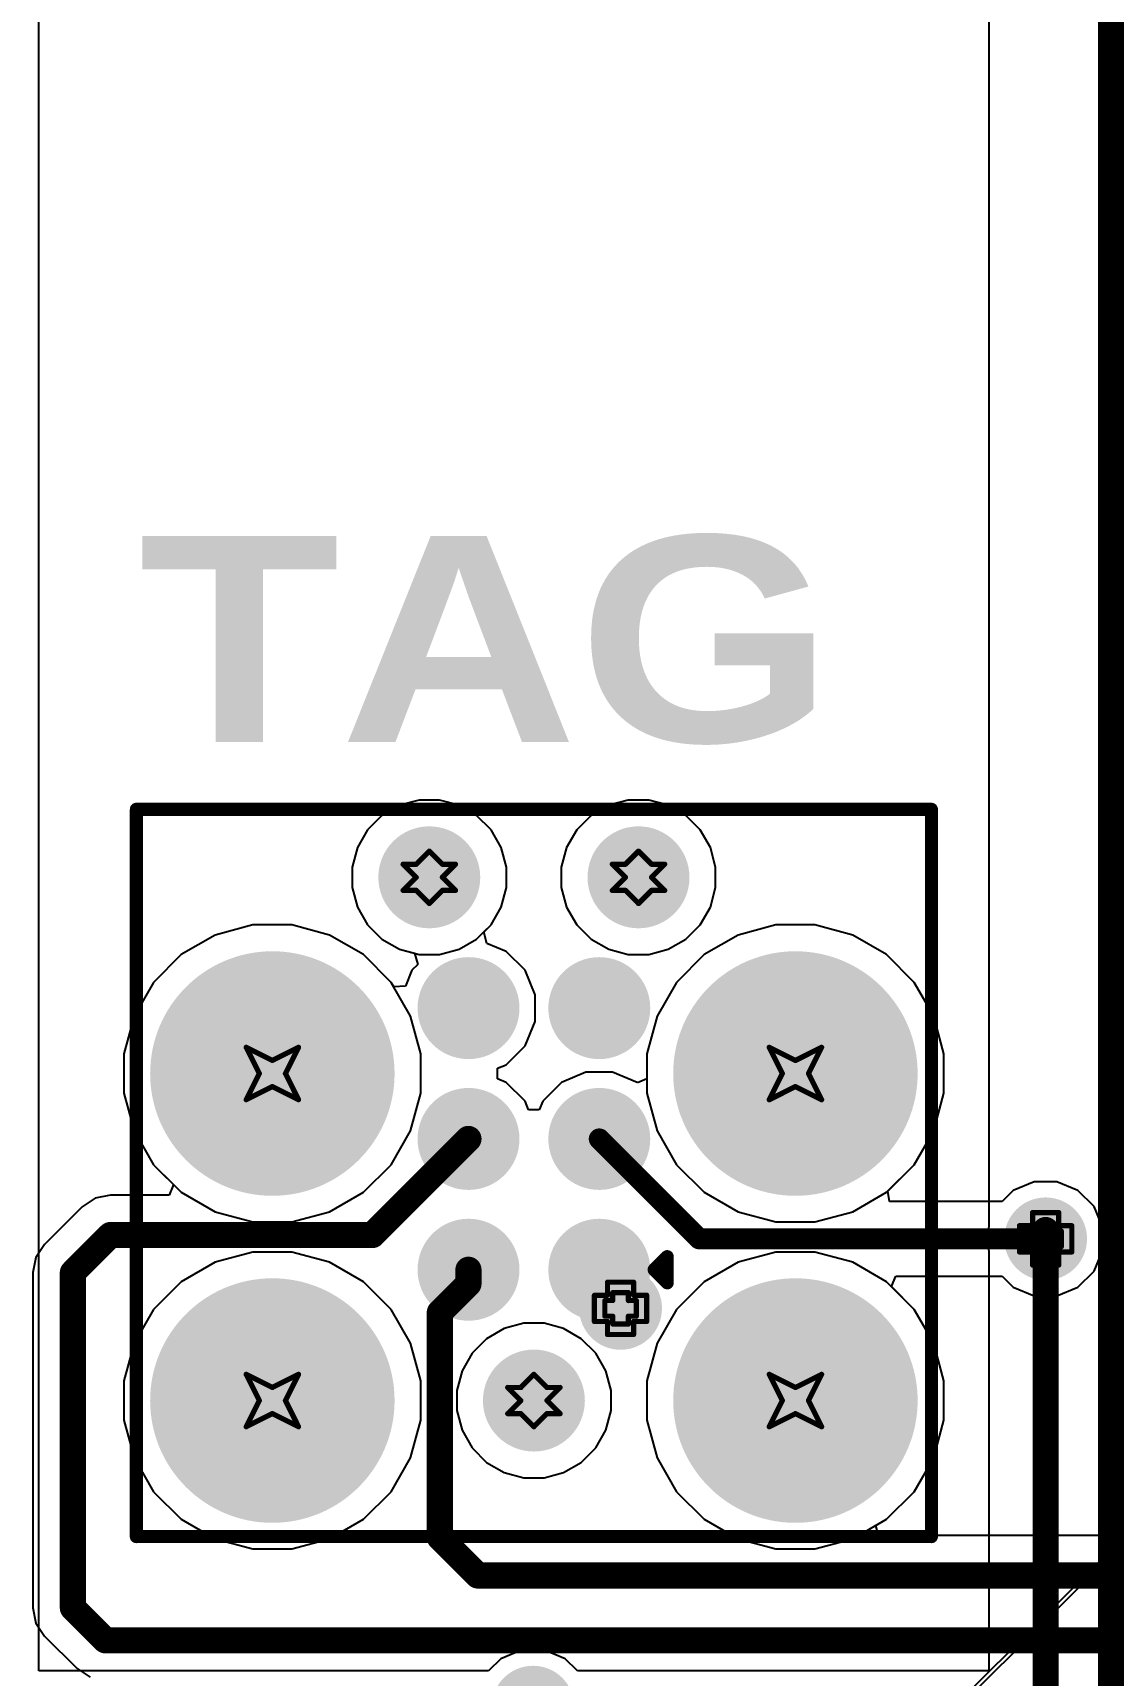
# Model space of a CAD drawing. Header units: inches. Extents: x -5 to 5258, y -4 to 5281.
# Drawn here: x 4.51 to 15.01, y 53.34 to 69.28 of the extents above; entities that cross this region are included whole.
import ezdxf

# ---------------------------------------------------------------- set-up
doc = ezdxf.new("R2010")
doc.units = ezdxf.units.IN
for name, color, linetype in [('Bottom Layer', 5, 'Continuous'), ('Bottom Solder', 6, 'Continuous'), ('Drill Drawing', 1, 'Continuous'), ('Pad Holes', 156, 'Continuous'), ('Top Layer', 1, 'Continuous'), ('Top Overlay', 2, 'Continuous'), ('Top Paste', 8, 'Continuous'), ('Top Solder', 216, 'Continuous'), ('Via Holes', 16, 'Continuous')]:
    doc.layers.add(name, color=color, linetype=linetype)
doc.styles.add('Arial Black_Bold', font='', dxfattribs={"height": 0.2})
doc.styles.get('Arial Black_Bold').set_extended_font_data('Arial Black', bold=True)

# ---------------------------------------------------------------- blocks, each defined once
blk = doc.blocks.new('28_UFQFPN__4_4__9')
at = {"layer": 'Top Solder'}
for p in [(-1.739, 1.711), (-1.289, 2.211)]:
    blk.add_line(p, (5248.373, 5235.421), dxfattribs=at)
blk = doc.blocks.new('TC2030_IDC__111')
at = {"layer": 'Bottom Solder'}
h = blk.add_hatch(color=6, dxfattribs=at)
edge = h.paths.add_edge_path()
edge.add_arc((-2.54, 2.54), 0.102, 0, 360)
h = blk.add_hatch(color=6, dxfattribs=at)
edge = h.paths.add_edge_path()
edge.add_arc((0.635, 2.54), 0.102, 0, 360)
h = blk.add_hatch(color=6, dxfattribs=at)
edge = h.paths.add_edge_path()
edge.add_arc((2.54, 1.016), 0.102, 0, 360)
h = blk.add_hatch(color=6, dxfattribs=at)
edge = h.paths.add_edge_path()
edge.add_arc((-2.54, 0), 0.102, 0, 360)
h = blk.add_hatch(color=6, dxfattribs=at)
edge = h.paths.add_edge_path()
edge.add_arc((2.54, -1.016), 0.102, 0, 360)
h = blk.add_hatch(color=6, dxfattribs=at)
edge = h.paths.add_edge_path()
edge.add_arc((-2.54, -2.54), 0.102, 0, 360)
h = blk.add_hatch(color=6, dxfattribs=at)
edge = h.paths.add_edge_path()
edge.add_arc((0.635, -2.54), 0.102, 0, 360)
at = {"layer": 'Pad Holes'}
h = blk.add_hatch(color=7, dxfattribs=at)
edge = h.paths.add_edge_path()
edge.add_arc((-2.54, 2.54), 1.187, 0, 360)
h = blk.add_hatch(color=7, dxfattribs=at)
edge = h.paths.add_edge_path()
edge.add_arc((0.635, 2.54), 1.187, 0, 360)
h = blk.add_hatch(color=7, dxfattribs=at)
edge = h.paths.add_edge_path()
edge.add_arc((2.54, 1.016), 0.495, 0, 360)
h = blk.add_hatch(color=7, dxfattribs=at)
edge = h.paths.add_edge_path()
edge.add_arc((-2.54, 0), 0.495, 0, 360)
h = blk.add_hatch(color=7, dxfattribs=at)
edge = h.paths.add_edge_path()
edge.add_arc((2.54, -1.016), 0.495, 0, 360)
h = blk.add_hatch(color=7, dxfattribs=at)
edge = h.paths.add_edge_path()
edge.add_arc((-2.54, -2.54), 1.187, 0, 360)
h = blk.add_hatch(color=7, dxfattribs=at)
edge = h.paths.add_edge_path()
edge.add_arc((0.635, -2.54), 1.187, 0, 360)
at = {"layer": 'Top Layer'}
h = blk.add_hatch(color=1, dxfattribs=at)
edge = h.paths.add_edge_path()
edge.add_arc((-1.27, 0.635), 0.393, 0, 360)
h = blk.add_hatch(color=1, dxfattribs=at)
edge = h.paths.add_edge_path()
edge.add_arc((0, 0.635), 0.393, 0, 360)
h = blk.add_hatch(color=1, dxfattribs=at)
edge = h.paths.add_edge_path()
edge.add_arc((1.27, 0.635), 0.393, 0, 360)
h = blk.add_hatch(color=1, dxfattribs=at)
edge = h.paths.add_edge_path()
edge.add_arc((-1.27, -0.635), 0.393, 0, 360)
h = blk.add_hatch(color=1, dxfattribs=at)
edge = h.paths.add_edge_path()
edge.add_arc((-1.27, -0.635), 0.393, 0, 360)
h = blk.add_hatch(color=1, dxfattribs=at)
edge = h.paths.add_edge_path()
edge.add_arc((0, -0.635), 0.393, 0, 360)
h = blk.add_hatch(color=1, dxfattribs=at)
edge = h.paths.add_edge_path()
edge.add_arc((1.27, -0.635), 0.393, 0, 360)
at = {"layer": 'Top Paste'}
h = blk.add_hatch(color=8, dxfattribs=at)
edge = h.paths.add_edge_path()
edge.add_arc((-1.27, 0.635), 0.393, 0, 360)
h = blk.add_hatch(color=8, dxfattribs=at)
edge = h.paths.add_edge_path()
edge.add_arc((0, 0.635), 0.393, 0, 360)
h = blk.add_hatch(color=8, dxfattribs=at)
edge = h.paths.add_edge_path()
edge.add_arc((1.27, 0.635), 0.393, 0, 360)
h = blk.add_hatch(color=8, dxfattribs=at)
edge = h.paths.add_edge_path()
edge.add_arc((-1.27, -0.635), 0.393, 0, 360)
h = blk.add_hatch(color=8, dxfattribs=at)
edge = h.paths.add_edge_path()
edge.add_arc((-1.27, -0.635), 0.393, 0, 360)
h = blk.add_hatch(color=8, dxfattribs=at)
edge = h.paths.add_edge_path()
edge.add_arc((0, -0.635), 0.393, 0, 360)
h = blk.add_hatch(color=8, dxfattribs=at)
edge = h.paths.add_edge_path()
edge.add_arc((1.27, -0.635), 0.393, 0, 360)
at = {"layer": 'Top Solder'}
h = blk.add_hatch(color=216, dxfattribs=at)
edge = h.paths.add_edge_path()
edge.add_arc((-2.54, 2.54), 0.102, 0, 360)
h = blk.add_hatch(color=216, dxfattribs=at)
edge = h.paths.add_edge_path()
edge.add_arc((0.635, 2.54), 0.102, 0, 360)
h = blk.add_hatch(color=216, dxfattribs=at)
edge = h.paths.add_edge_path()
edge.add_arc((-1.27, 0.635), 0.495, 0, 360)
h = blk.add_hatch(color=216, dxfattribs=at)
edge = h.paths.add_edge_path()
edge.add_arc((0, 0.635), 0.495, 0, 360)
h = blk.add_hatch(color=216, dxfattribs=at)
edge = h.paths.add_edge_path()
edge.add_arc((1.27, 0.635), 0.495, 0, 360)
h = blk.add_hatch(color=216, dxfattribs=at)
edge = h.paths.add_edge_path()
edge.add_arc((2.54, 1.016), 0.102, 0, 360)
h = blk.add_hatch(color=216, dxfattribs=at)
edge = h.paths.add_edge_path()
edge.add_arc((-2.54, 0), 0.102, 0, 360)
h = blk.add_hatch(color=216, dxfattribs=at)
edge = h.paths.add_edge_path()
edge.add_arc((-1.27, -0.635), 0.495, 0, 360)
h = blk.add_hatch(color=216, dxfattribs=at)
edge = h.paths.add_edge_path()
edge.add_arc((-1.27, -0.635), 0.495, 0, 360)
h = blk.add_hatch(color=216, dxfattribs=at)
edge = h.paths.add_edge_path()
edge.add_arc((0, -0.635), 0.495, 0, 360)
h = blk.add_hatch(color=216, dxfattribs=at)
edge = h.paths.add_edge_path()
edge.add_arc((1.27, -0.635), 0.495, 0, 360)
h = blk.add_hatch(color=216, dxfattribs=at)
edge = h.paths.add_edge_path()
edge.add_arc((2.54, -1.016), 0.102, 0, 360)
h = blk.add_hatch(color=216, dxfattribs=at)
edge = h.paths.add_edge_path()
edge.add_arc((-2.54, -2.54), 0.102, 0, 360)
h = blk.add_hatch(color=216, dxfattribs=at)
edge = h.paths.add_edge_path()
edge.add_arc((0.635, -2.54), 0.102, 0, 360)
at = {"layer": 'Top Overlay', "const_width": 0.127}
for points in [[(-3.861, 3.861), (-3.861, -3.861)], [(-3.861, 3.861), (3.2, 3.861)], [(3.2, 3.861), (3.2, -3.861)], [(-1.27, -1.168), (-1.397, -1.295)], [(-1.27, -1.168), (-1.143, -1.295)], [(-1.397, -1.295), (-1.143, -1.295)], [(-3.861, -3.861), (3.2, -3.861)]]:
    blk.add_lwpolyline(points, dxfattribs=at)
at = {"layer": 'Top Overlay', "const_width": 0.0635}
for points in [[(-3.893, 3.861, 1), (-3.829, 3.861, 1)], [(-3.893, 3.861, 1), (-3.829, 3.861, 1)], [(3.169, 3.861, 1), (3.232, 3.861, 1)], [(3.169, 3.861, 1), (3.232, 3.861, 1)], [(-1.302, -1.168, 1), (-1.238, -1.168, 1)], [(-1.302, -1.168, 1), (-1.238, -1.168, 1)], [(-1.429, -1.295, 1), (-1.365, -1.295, 1)], [(-1.429, -1.295, 1), (-1.365, -1.295, 1)], [(-1.175, -1.295, 1), (-1.111, -1.295, 1)], [(-1.175, -1.295, 1), (-1.111, -1.295, 1)], [(-3.893, -3.861, 1), (-3.829, -3.861, 1)], [(-3.893, -3.861, 1), (-3.829, -3.861, 1)], [(3.169, -3.861, 1), (3.232, -3.861, 1)], [(3.169, -3.861, 1), (3.232, -3.861, 1)]]:
    blk.add_lwpolyline(points, format="xyb", close=True, dxfattribs=at)

msp = doc.modelspace()

# ---------------------------------------------------------------- hatches: boundary and pattern name
at = {"layer": 'Bottom Layer'}
h = msp.add_hatch(color=5, dxfattribs=at)
edge = h.paths.add_edge_path()
edge.add_arc((14.351, 57.573), 0.3, 0, 360)
h = msp.add_hatch(color=5, dxfattribs=at)
edge = h.paths.add_edge_path()
edge.add_arc((10.223, 56.898), 0.3, 0, 360)
at = {"layer": 'Bottom Solder'}
h = msp.add_hatch(color=6, dxfattribs=at)
edge = h.paths.add_edge_path()
edge.add_arc((14.351, 57.573), 0.402, 0, 360)
h = msp.add_hatch(color=6, dxfattribs=at)
edge = h.paths.add_edge_path()
edge.add_arc((10.223, 56.898), 0.402, 0, 360)
h = msp.add_hatch(color=6, dxfattribs=at)
edge = h.paths.add_edge_path()
edge.add_arc((9.373, 53.026), 0.402, 0, 360)
at = {"layer": 'Top Layer'}
h = msp.add_hatch(color=1, dxfattribs=at)
edge = h.paths.add_edge_path()
edge.add_arc((14.351, 57.573), 0.3, 0, 360)
h = msp.add_hatch(color=1, dxfattribs=at)
edge = h.paths.add_edge_path()
edge.add_arc((10.223, 56.898), 0.3, 0, 360)
at = {"layer": 'Top Solder'}
h = msp.add_hatch(color=216, dxfattribs=at)
edge = h.paths.add_edge_path()
edge.add_arc((14.351, 57.573), 0.402, 0, 360)
h = msp.add_hatch(color=216, dxfattribs=at)
edge = h.paths.add_edge_path()
edge.add_arc((10.223, 56.898), 0.402, 0, 360)
h = msp.add_hatch(color=216, dxfattribs=at)
edge = h.paths.add_edge_path()
edge.add_arc((9.373, 53.026), 0.402, 0, 360)
at = {"layer": 'Via Holes'}
h = msp.add_hatch(color=7, dxfattribs=at)
edge = h.paths.add_edge_path()
edge.add_arc((14.351, 57.573), 0.15, 0, 360)
h = msp.add_hatch(color=7, dxfattribs=at)
edge = h.paths.add_edge_path()
edge.add_arc((10.223, 56.898), 0.15, 0, 360)

# ---------------------------------------------------------------- linework, layer by layer
at = {"layer": 'Bottom Layer'}
for p, q in [((4.572, 53.378), (4.572, 75.876)), ((13.798, 71.335), (13.798, 57.685)), ((8.076, 61.782), (7.905, 61.683)), ((8.266, 61.833), (8.076, 61.782)), ((8.464, 61.833), (8.266, 61.833)), ((8.654, 61.782), (8.464, 61.833)), ((8.825, 61.683), (8.654, 61.782)), ((10.108, 61.782), (9.937, 61.683)), ((10.298, 61.833), (10.108, 61.782)), ((10.496, 61.833), (10.298, 61.833)), ((10.686, 61.782), (10.496, 61.833)), ((10.857, 61.683), (10.686, 61.782)), ((7.905, 61.683), (7.765, 61.543)), ((8.965, 61.543), (8.825, 61.683)), ((9.937, 61.683), (9.797, 61.543)), ((10.997, 61.543), (10.857, 61.683)), ((7.765, 61.543), (7.667, 61.372)), ((9.063, 61.372), (8.965, 61.543)), ((9.797, 61.543), (9.699, 61.372)), ((11.095, 61.372), (10.997, 61.543)), ((7.667, 61.372), (7.615, 61.182)), ((9.114, 61.182), (9.063, 61.372)), ((9.699, 61.372), (9.647, 61.182)), ((11.146, 61.182), (11.095, 61.372)), ((7.615, 61.182), (7.615, 60.985)), ((9.114, 60.985), (9.114, 61.182)), ((9.647, 61.182), (9.647, 60.985)), ((11.146, 60.985), (11.146, 61.182)), ((7.615, 60.985), (7.667, 60.794)), ((9.063, 60.794), (9.114, 60.985)), ((9.647, 60.985), (9.699, 60.794)), ((11.095, 60.794), (11.146, 60.985)), ((7.667, 60.794), (7.765, 60.623)), ((8.965, 60.623), (9.063, 60.794)), ((9.699, 60.794), (9.797, 60.623)), ((10.997, 60.623), (11.095, 60.794)), ((6.651, 60.62), (6.285, 60.521)), ((7.031, 60.62), (6.651, 60.62)), ((7.397, 60.521), (7.031, 60.62)), ((7.765, 60.623), (7.905, 60.483)), ((8.825, 60.483), (8.965, 60.623)), ((9.797, 60.623), (9.937, 60.483)), ((10.857, 60.483), (10.997, 60.623)), ((11.731, 60.62), (11.365, 60.521)), ((12.111, 60.62), (11.731, 60.62)), ((12.477, 60.521), (12.111, 60.62)), ((6.285, 60.521), (5.956, 60.332)), ((7.726, 60.332), (7.397, 60.521)), ((7.905, 60.483), (8.076, 60.385)), ((8.654, 60.385), (8.825, 60.483)), ((9.937, 60.483), (10.108, 60.385)), ((10.686, 60.385), (10.857, 60.483)), ((11.365, 60.521), (11.036, 60.332)), ((12.806, 60.332), (12.477, 60.521)), ((5.956, 60.332), (5.687, 60.063)), ((7.994, 60.063), (7.726, 60.332)), ((8.076, 60.385), (8.266, 60.334)), ((8.266, 60.334), (8.464, 60.334)), ((8.464, 60.334), (8.654, 60.385)), ((10.108, 60.385), (10.298, 60.334)), ((10.298, 60.334), (10.496, 60.334)), ((10.496, 60.334), (10.686, 60.385)), ((11.036, 60.332), (10.767, 60.063)), ((13.074, 60.063), (12.806, 60.332)), ((5.687, 60.063), (5.498, 59.735)), ((8.184, 59.735), (7.994, 60.063)), ((10.767, 60.063), (10.578, 59.735)), ((13.264, 59.735), (13.074, 60.063)), ((5.498, 59.735), (5.399, 59.368)), ((8.282, 59.368), (8.184, 59.735)), ((10.578, 59.735), (10.479, 59.368)), ((13.362, 59.368), (13.264, 59.735)), ((5.399, 59.368), (5.399, 58.988)), ((8.282, 58.988), (8.282, 59.368)), ((10.479, 59.368), (10.479, 58.988)), ((13.362, 58.988), (13.362, 59.368)), ((5.399, 58.988), (5.498, 58.622)), ((8.184, 58.622), (8.282, 58.988)), ((10.479, 58.988), (10.578, 58.622)), ((13.264, 58.622), (13.362, 58.988)), ((5.498, 58.622), (5.687, 58.293)), ((7.994, 58.293), (8.184, 58.622)), ((10.578, 58.622), (10.767, 58.293)), ((13.074, 58.293), (13.264, 58.622)), ((5.687, 58.293), (5.956, 58.025)), ((7.726, 58.025), (7.994, 58.293)), ((10.767, 58.293), (11.036, 58.025)), ((12.806, 58.025), (13.074, 58.293)), ((5.956, 58.025), (6.285, 57.835)), ((7.397, 57.835), (7.726, 58.025)), ((11.036, 58.025), (11.365, 57.835)), ((12.477, 57.835), (12.806, 58.025)), ((6.285, 57.835), (6.651, 57.737)), ((6.651, 57.737), (7.031, 57.737)), ((7.031, 57.737), (7.397, 57.835)), ((11.365, 57.835), (11.731, 57.737)), ((11.731, 57.737), (12.111, 57.737)), ((12.111, 57.737), (12.477, 57.835)), ((13.798, 57.685), (13.797, 57.683)), ((13.797, 57.683), (13.797, 57.463)), ((6.651, 57.445), (6.285, 57.346)), ((7.031, 57.445), (6.651, 57.445)), ((7.397, 57.346), (7.031, 57.445)), ((11.731, 57.445), (11.365, 57.346)), ((12.111, 57.445), (11.731, 57.445)), ((12.477, 57.346), (12.111, 57.445)), ((13.797, 57.463), (13.798, 57.461)), ((13.798, 57.461), (13.798, 53.378)), ((6.285, 57.346), (5.956, 57.157)), ((7.726, 57.157), (7.397, 57.346)), ((11.365, 57.346), (11.036, 57.157)), ((12.806, 57.157), (12.477, 57.346)), ((5.956, 57.157), (5.687, 56.888)), ((7.994, 56.888), (7.726, 57.157)), ((11.036, 57.157), (10.767, 56.888)), ((13.074, 56.888), (12.806, 57.157)), ((5.687, 56.888), (5.498, 56.56)), ((8.184, 56.56), (7.994, 56.888)), ((10.767, 56.888), (10.578, 56.56)), ((13.264, 56.56), (13.074, 56.888)), ((9.092, 56.702), (8.921, 56.603)), ((9.282, 56.753), (9.092, 56.702)), ((9.48, 56.753), (9.282, 56.753)), ((9.67, 56.702), (9.48, 56.753)), ((9.841, 56.603), (9.67, 56.702)), ((5.498, 56.56), (5.399, 56.193)), ((8.282, 56.193), (8.184, 56.56)), ((8.781, 56.463), (8.683, 56.292)), ((8.921, 56.603), (8.781, 56.463)), ((9.981, 56.463), (9.841, 56.603)), ((10.079, 56.292), (9.981, 56.463)), ((10.578, 56.56), (10.479, 56.193)), ((13.362, 56.193), (13.264, 56.56)), ((8.683, 56.292), (8.631, 56.102)), ((10.13, 56.102), (10.079, 56.292)), ((5.399, 56.193), (5.399, 55.813)), ((8.282, 55.813), (8.282, 56.193)), ((10.479, 56.193), (10.479, 55.813)), ((13.362, 55.813), (13.362, 56.193)), ((8.631, 56.102), (8.631, 55.905)), ((10.13, 55.905), (10.13, 56.102)), ((5.399, 55.813), (5.498, 55.447)), ((8.184, 55.447), (8.282, 55.813)), ((8.631, 55.905), (8.683, 55.714)), ((10.079, 55.714), (10.13, 55.905)), ((10.479, 55.813), (10.578, 55.447)), ((13.264, 55.447), (13.362, 55.813)), ((8.683, 55.714), (8.781, 55.543)), ((9.981, 55.543), (10.079, 55.714)), ((8.781, 55.543), (8.921, 55.403)), ((9.841, 55.403), (9.981, 55.543)), ((5.498, 55.447), (5.687, 55.118)), ((7.994, 55.118), (8.184, 55.447)), ((8.921, 55.403), (9.092, 55.305)), ((9.67, 55.305), (9.841, 55.403)), ((10.578, 55.447), (10.767, 55.118)), ((13.074, 55.118), (13.264, 55.447)), ((9.092, 55.305), (9.282, 55.254)), ((9.282, 55.254), (9.48, 55.254)), ((9.48, 55.254), (9.67, 55.305)), ((5.687, 55.118), (5.956, 54.85)), ((7.726, 54.85), (7.994, 55.118)), ((10.767, 55.118), (11.036, 54.85)), ((12.806, 54.85), (13.074, 55.118)), ((5.956, 54.85), (6.285, 54.66)), ((7.397, 54.66), (7.726, 54.85)), ((11.036, 54.85), (11.365, 54.66)), ((12.477, 54.66), (12.806, 54.85)), ((6.285, 54.66), (6.651, 54.562)), ((6.651, 54.562), (7.031, 54.562)), ((7.031, 54.562), (7.397, 54.66)), ((11.365, 54.66), (11.731, 54.562)), ((11.731, 54.562), (12.111, 54.562)), ((12.111, 54.562), (12.477, 54.66)), ((9.262, 53.58), (9.059, 53.495)), ((9.483, 53.58), (9.262, 53.58)), ((9.686, 53.495), (9.483, 53.58)), ((9.059, 53.495), (8.941, 53.378)), ((9.804, 53.378), (9.686, 53.495)), ((8.941, 53.378), (4.572, 53.378)), ((13.798, 53.378), (9.804, 53.378))]:
    msp.add_line(p, q, dxfattribs=at)
at = {"layer": 'Bottom Layer', "const_width": 0.254}
for points in [[(14.986, 52.12), (14.986, 69.822)], [(14.351, 57.573), (14.351, 57.658)], [(14.351, 52.651), (14.351, 57.573)]]:
    msp.add_lwpolyline(points, dxfattribs=at)
at = {"layer": 'Bottom Layer', "const_width": 0.127}
for points in [[(14.287, 57.658, 1), (14.415, 57.658, 1)], [(14.287, 57.573, 1), (14.415, 57.573, 1)], [(14.287, 57.573, 1), (14.415, 57.573, 1)]]:
    msp.add_lwpolyline(points, format="xyb", close=True, dxfattribs=at)
at = {"layer": 'Drill Drawing', "const_width": 0.0508}
for points in [[(8.111, 61.21), (8.238, 61.083)], [(8.111, 61.21), (8.238, 61.21)], [(8.238, 61.21), (8.365, 61.337)], [(8.365, 61.337), (8.492, 61.21)], [(8.492, 61.21), (8.619, 61.21)], [(8.492, 61.083), (8.619, 61.21)], [(10.143, 61.21), (10.27, 61.083)], [(10.143, 61.21), (10.27, 61.21)], [(10.27, 61.21), (10.397, 61.337)], [(10.397, 61.337), (10.524, 61.21)], [(10.524, 61.21), (10.651, 61.21)], [(10.524, 61.083), (10.651, 61.21)], [(8.111, 60.956), (8.238, 61.083)], [(8.492, 61.083), (8.619, 60.956)], [(10.143, 60.956), (10.27, 61.083)], [(10.524, 61.083), (10.651, 60.956)], [(8.111, 60.956), (8.238, 60.956)], [(8.238, 60.956), (8.365, 60.829)], [(8.365, 60.829), (8.492, 60.956)], [(8.492, 60.956), (8.619, 60.956)], [(10.143, 60.956), (10.27, 60.956)], [(10.27, 60.956), (10.397, 60.829)], [(10.397, 60.829), (10.524, 60.956)], [(10.524, 60.956), (10.651, 60.956)], [(6.587, 59.432), (6.841, 59.305)], [(6.587, 59.432), (6.714, 59.178)], [(6.841, 59.305), (7.095, 59.432)], [(6.968, 59.178), (7.095, 59.432)], [(11.667, 59.432), (11.921, 59.305)], [(11.667, 59.432), (11.794, 59.178)], [(11.921, 59.305), (12.175, 59.432)], [(12.048, 59.178), (12.175, 59.432)], [(6.587, 58.924), (6.714, 59.178)], [(6.968, 59.178), (7.095, 58.924)], [(11.667, 58.924), (11.794, 59.178)], [(12.048, 59.178), (12.175, 58.924)], [(6.587, 58.924), (6.841, 59.051)], [(6.841, 59.051), (7.095, 58.924)], [(11.667, 58.924), (11.921, 59.051)], [(11.921, 59.051), (12.175, 58.924)], [(14.097, 57.446), (14.097, 57.7)], [(14.097, 57.7), (14.224, 57.7)], [(14.224, 57.7), (14.224, 57.827)], [(14.224, 57.827), (14.478, 57.827)], [(14.275, 57.649), (14.275, 57.725)], [(14.275, 57.725), (14.427, 57.725)], [(14.427, 57.649), (14.427, 57.725)], [(14.478, 57.7), (14.478, 57.827)], [(14.478, 57.7), (14.605, 57.7)], [(14.605, 57.446), (14.605, 57.7)], [(14.199, 57.497), (14.199, 57.649)], [(14.199, 57.649), (14.275, 57.649)], [(14.427, 57.649), (14.503, 57.649)], [(14.503, 57.497), (14.503, 57.649)], [(14.097, 57.446), (14.224, 57.446)], [(14.199, 57.497), (14.275, 57.497)], [(14.224, 57.319), (14.224, 57.446)], [(14.275, 57.421), (14.275, 57.497)], [(14.275, 57.421), (14.427, 57.421)], [(14.427, 57.497), (14.503, 57.497)], [(14.427, 57.421), (14.427, 57.497)], [(14.478, 57.446), (14.605, 57.446)], [(14.478, 57.319), (14.478, 57.446)], [(14.224, 57.319), (14.478, 57.319)], [(10.096, 57.025), (10.096, 57.152)], [(10.096, 57.152), (10.35, 57.152)], [(10.35, 57.025), (10.35, 57.152)], [(9.969, 56.771), (9.969, 57.025)], [(9.969, 57.025), (10.096, 57.025)], [(10.07, 56.822), (10.07, 56.974)], [(10.07, 56.974), (10.146, 56.974)], [(10.146, 56.974), (10.146, 57.051)], [(10.146, 57.051), (10.299, 57.051)], [(10.299, 56.974), (10.299, 57.051)], [(10.299, 56.974), (10.375, 56.974)], [(10.35, 57.025), (10.477, 57.025)], [(10.375, 56.822), (10.375, 56.974)], [(10.477, 56.771), (10.477, 57.025)], [(9.969, 56.771), (10.096, 56.771)], [(10.07, 56.822), (10.146, 56.822)], [(10.096, 56.644), (10.096, 56.771)], [(10.146, 56.746), (10.146, 56.822)], [(10.146, 56.746), (10.299, 56.746)], [(10.299, 56.822), (10.375, 56.822)], [(10.299, 56.746), (10.299, 56.822)], [(10.35, 56.771), (10.477, 56.771)], [(10.35, 56.644), (10.35, 56.771)], [(10.096, 56.644), (10.35, 56.644)], [(6.587, 56.257), (6.841, 56.13)], [(6.587, 56.257), (6.714, 56.003)], [(6.841, 56.13), (7.095, 56.257)], [(6.968, 56.003), (7.095, 56.257)], [(9.127, 56.13), (9.254, 56.003)], [(9.127, 56.13), (9.254, 56.13)], [(9.254, 56.13), (9.381, 56.257)], [(9.381, 56.257), (9.508, 56.13)], [(9.508, 56.13), (9.635, 56.13)], [(9.508, 56.003), (9.635, 56.13)], [(11.667, 56.257), (11.921, 56.13)], [(11.667, 56.257), (11.794, 56.003)], [(11.921, 56.13), (12.175, 56.257)], [(12.048, 56.003), (12.175, 56.257)], [(6.587, 55.749), (6.714, 56.003)], [(6.968, 56.003), (7.095, 55.749)], [(9.127, 55.876), (9.254, 56.003)], [(9.508, 56.003), (9.635, 55.876)], [(11.667, 55.749), (11.794, 56.003)], [(12.048, 56.003), (12.175, 55.749)], [(6.587, 55.749), (6.841, 55.876)], [(6.841, 55.876), (7.095, 55.749)], [(9.127, 55.876), (9.254, 55.876)], [(9.254, 55.876), (9.381, 55.749)], [(9.381, 55.749), (9.508, 55.876)], [(9.508, 55.876), (9.635, 55.876)], [(11.667, 55.749), (11.921, 55.876)], [(11.921, 55.876), (12.175, 55.749)]]:
    msp.add_lwpolyline(points, dxfattribs=at)
at = {"layer": 'Drill Drawing', "const_width": 0.0254}
for points in [[(8.098, 61.21, 1), (8.124, 61.21, 1)], [(8.098, 61.21, 1), (8.124, 61.21, 1)], [(8.225, 61.21, 1), (8.251, 61.21, 1)], [(8.225, 61.21, 1), (8.251, 61.21, 1)], [(8.352, 61.337, 1), (8.378, 61.337, 1)], [(8.352, 61.337, 1), (8.378, 61.337, 1)], [(8.479, 61.21, 1), (8.505, 61.21, 1)], [(8.479, 61.21, 1), (8.505, 61.21, 1)], [(8.606, 61.21, 1), (8.632, 61.21, 1)], [(8.606, 61.21, 1), (8.632, 61.21, 1)], [(10.13, 61.21, 1), (10.156, 61.21, 1)], [(10.13, 61.21, 1), (10.156, 61.21, 1)], [(10.257, 61.21, 1), (10.283, 61.21, 1)], [(10.257, 61.21, 1), (10.283, 61.21, 1)], [(10.384, 61.337, 1), (10.41, 61.337, 1)], [(10.384, 61.337, 1), (10.41, 61.337, 1)], [(10.511, 61.21, 1), (10.537, 61.21, 1)], [(10.511, 61.21, 1), (10.537, 61.21, 1)], [(10.638, 61.21, 1), (10.664, 61.21, 1)], [(10.638, 61.21, 1), (10.664, 61.21, 1)], [(8.225, 61.083, 1), (8.251, 61.083, 1)], [(8.225, 61.083, 1), (8.251, 61.083, 1)], [(8.479, 61.083, 1), (8.505, 61.083, 1)], [(8.479, 61.083, 1), (8.505, 61.083, 1)], [(10.257, 61.083, 1), (10.283, 61.083, 1)], [(10.257, 61.083, 1), (10.283, 61.083, 1)], [(10.511, 61.083, 1), (10.537, 61.083, 1)], [(10.511, 61.083, 1), (10.537, 61.083, 1)], [(8.098, 60.956, 1), (8.124, 60.956, 1)], [(8.098, 60.956, 1), (8.124, 60.956, 1)], [(8.225, 60.956, 1), (8.251, 60.956, 1)], [(8.225, 60.956, 1), (8.251, 60.956, 1)], [(8.479, 60.956, 1), (8.505, 60.956, 1)], [(8.479, 60.956, 1), (8.505, 60.956, 1)], [(8.606, 60.956, 1), (8.632, 60.956, 1)], [(8.606, 60.956, 1), (8.632, 60.956, 1)], [(10.13, 60.956, 1), (10.156, 60.956, 1)], [(10.13, 60.956, 1), (10.156, 60.956, 1)], [(10.257, 60.956, 1), (10.283, 60.956, 1)], [(10.257, 60.956, 1), (10.283, 60.956, 1)], [(10.511, 60.956, 1), (10.537, 60.956, 1)], [(10.511, 60.956, 1), (10.537, 60.956, 1)], [(10.638, 60.956, 1), (10.664, 60.956, 1)], [(10.638, 60.956, 1), (10.664, 60.956, 1)], [(8.352, 60.829, 1), (8.378, 60.829, 1)], [(8.352, 60.829, 1), (8.378, 60.829, 1)], [(10.384, 60.829, 1), (10.41, 60.829, 1)], [(10.384, 60.829, 1), (10.41, 60.829, 1)], [(6.574, 59.432, 1), (6.6, 59.432, 1)], [(6.574, 59.432, 1), (6.6, 59.432, 1)], [(6.828, 59.305, 1), (6.854, 59.305, 1)], [(6.828, 59.305, 1), (6.854, 59.305, 1)], [(7.082, 59.432, 1), (7.108, 59.432, 1)], [(7.082, 59.432, 1), (7.108, 59.432, 1)], [(11.654, 59.432, 1), (11.68, 59.432, 1)], [(11.654, 59.432, 1), (11.68, 59.432, 1)], [(11.908, 59.305, 1), (11.934, 59.305, 1)], [(11.908, 59.305, 1), (11.934, 59.305, 1)], [(12.162, 59.432, 1), (12.188, 59.432, 1)], [(12.162, 59.432, 1), (12.188, 59.432, 1)], [(6.701, 59.178, 1), (6.727, 59.178, 1)], [(6.701, 59.178, 1), (6.727, 59.178, 1)], [(6.955, 59.178, 1), (6.981, 59.178, 1)], [(6.955, 59.178, 1), (6.981, 59.178, 1)], [(11.781, 59.178, 1), (11.807, 59.178, 1)], [(11.781, 59.178, 1), (11.807, 59.178, 1)], [(12.035, 59.178, 1), (12.061, 59.178, 1)], [(12.035, 59.178, 1), (12.061, 59.178, 1)], [(6.828, 59.051, 1), (6.854, 59.051, 1)], [(6.828, 59.051, 1), (6.854, 59.051, 1)], [(11.908, 59.051, 1), (11.934, 59.051, 1)], [(11.908, 59.051, 1), (11.934, 59.051, 1)], [(6.574, 58.924, 1), (6.6, 58.924, 1)], [(6.574, 58.924, 1), (6.6, 58.924, 1)], [(7.082, 58.924, 1), (7.108, 58.924, 1)], [(7.082, 58.924, 1), (7.108, 58.924, 1)], [(11.654, 58.924, 1), (11.68, 58.924, 1)], [(11.654, 58.924, 1), (11.68, 58.924, 1)], [(12.162, 58.924, 1), (12.188, 58.924, 1)], [(12.162, 58.924, 1), (12.188, 58.924, 1)], [(14.084, 57.7, 1), (14.11, 57.7, 1)], [(14.084, 57.7, 1), (14.11, 57.7, 1)], [(14.211, 57.827, 1), (14.237, 57.827, 1)], [(14.211, 57.827, 1), (14.237, 57.827, 1)], [(14.211, 57.7, 1), (14.237, 57.7, 1)], [(14.211, 57.7, 1), (14.237, 57.7, 1)], [(14.262, 57.725, 1), (14.287, 57.725, 1)], [(14.262, 57.725, 1), (14.287, 57.725, 1)], [(14.415, 57.725, 1), (14.44, 57.725, 1)], [(14.415, 57.725, 1), (14.44, 57.725, 1)], [(14.465, 57.827, 1), (14.491, 57.827, 1)], [(14.465, 57.827, 1), (14.491, 57.827, 1)], [(14.465, 57.7, 1), (14.491, 57.7, 1)], [(14.465, 57.7, 1), (14.491, 57.7, 1)], [(14.592, 57.7, 1), (14.618, 57.7, 1)], [(14.592, 57.7, 1), (14.618, 57.7, 1)], [(14.186, 57.649, 1), (14.211, 57.649, 1)], [(14.186, 57.649, 1), (14.211, 57.649, 1)], [(14.262, 57.649, 1), (14.287, 57.649, 1)], [(14.262, 57.649, 1), (14.287, 57.649, 1)], [(14.415, 57.649, 1), (14.44, 57.649, 1)], [(14.415, 57.649, 1), (14.44, 57.649, 1)], [(14.491, 57.649, 1), (14.516, 57.649, 1)], [(14.491, 57.649, 1), (14.516, 57.649, 1)], [(14.084, 57.446, 1), (14.11, 57.446, 1)], [(14.084, 57.446, 1), (14.11, 57.446, 1)], [(14.186, 57.497, 1), (14.211, 57.497, 1)], [(14.186, 57.497, 1), (14.211, 57.497, 1)], [(14.211, 57.446, 1), (14.237, 57.446, 1)], [(14.211, 57.446, 1), (14.237, 57.446, 1)], [(14.262, 57.497, 1), (14.287, 57.497, 1)], [(14.262, 57.497, 1), (14.287, 57.497, 1)], [(14.262, 57.421, 1), (14.287, 57.421, 1)], [(14.262, 57.421, 1), (14.287, 57.421, 1)], [(14.415, 57.497, 1), (14.44, 57.497, 1)], [(14.415, 57.497, 1), (14.44, 57.497, 1)], [(14.415, 57.421, 1), (14.44, 57.421, 1)], [(14.415, 57.421, 1), (14.44, 57.421, 1)], [(14.465, 57.446, 1), (14.491, 57.446, 1)], [(14.465, 57.446, 1), (14.491, 57.446, 1)], [(14.491, 57.497, 1), (14.516, 57.497, 1)], [(14.491, 57.497, 1), (14.516, 57.497, 1)], [(14.592, 57.446, 1), (14.618, 57.446, 1)], [(14.592, 57.446, 1), (14.618, 57.446, 1)], [(14.211, 57.319, 1), (14.237, 57.319, 1)], [(14.211, 57.319, 1), (14.237, 57.319, 1)], [(14.465, 57.319, 1), (14.491, 57.319, 1)], [(14.465, 57.319, 1), (14.491, 57.319, 1)], [(10.083, 57.152, 1), (10.108, 57.152, 1)], [(10.083, 57.152, 1), (10.108, 57.152, 1)], [(10.337, 57.152, 1), (10.362, 57.152, 1)], [(10.337, 57.152, 1), (10.362, 57.152, 1)], [(9.956, 57.025, 1), (9.981, 57.025, 1)], [(9.956, 57.025, 1), (9.981, 57.025, 1)], [(10.058, 56.974, 1), (10.083, 56.974, 1)], [(10.058, 56.974, 1), (10.083, 56.974, 1)], [(10.083, 57.025, 1), (10.108, 57.025, 1)], [(10.083, 57.025, 1), (10.108, 57.025, 1)], [(10.134, 57.051, 1), (10.159, 57.051, 1)], [(10.134, 57.051, 1), (10.159, 57.051, 1)], [(10.134, 56.974, 1), (10.159, 56.974, 1)], [(10.134, 56.974, 1), (10.159, 56.974, 1)], [(10.286, 57.051, 1), (10.312, 57.051, 1)], [(10.286, 57.051, 1), (10.312, 57.051, 1)], [(10.286, 56.974, 1), (10.312, 56.974, 1)], [(10.286, 56.974, 1), (10.312, 56.974, 1)], [(10.337, 57.025, 1), (10.362, 57.025, 1)], [(10.337, 57.025, 1), (10.362, 57.025, 1)], [(10.362, 56.974, 1), (10.388, 56.974, 1)], [(10.362, 56.974, 1), (10.388, 56.974, 1)], [(10.464, 57.025, 1), (10.489, 57.025, 1)], [(10.464, 57.025, 1), (10.489, 57.025, 1)], [(9.956, 56.771, 1), (9.981, 56.771, 1)], [(9.956, 56.771, 1), (9.981, 56.771, 1)], [(10.058, 56.822, 1), (10.083, 56.822, 1)], [(10.058, 56.822, 1), (10.083, 56.822, 1)], [(10.083, 56.771, 1), (10.108, 56.771, 1)], [(10.083, 56.771, 1), (10.108, 56.771, 1)], [(10.134, 56.822, 1), (10.159, 56.822, 1)], [(10.134, 56.822, 1), (10.159, 56.822, 1)], [(10.134, 56.746, 1), (10.159, 56.746, 1)], [(10.134, 56.746, 1), (10.159, 56.746, 1)], [(10.286, 56.822, 1), (10.312, 56.822, 1)], [(10.286, 56.822, 1), (10.312, 56.822, 1)], [(10.286, 56.746, 1), (10.312, 56.746, 1)], [(10.286, 56.746, 1), (10.312, 56.746, 1)], [(10.337, 56.771, 1), (10.362, 56.771, 1)], [(10.337, 56.771, 1), (10.362, 56.771, 1)], [(10.362, 56.822, 1), (10.388, 56.822, 1)], [(10.362, 56.822, 1), (10.388, 56.822, 1)], [(10.464, 56.771, 1), (10.489, 56.771, 1)], [(10.464, 56.771, 1), (10.489, 56.771, 1)], [(10.083, 56.644, 1), (10.108, 56.644, 1)], [(10.083, 56.644, 1), (10.108, 56.644, 1)], [(10.337, 56.644, 1), (10.362, 56.644, 1)], [(10.337, 56.644, 1), (10.362, 56.644, 1)], [(6.574, 56.257, 1), (6.6, 56.257, 1)], [(6.574, 56.257, 1), (6.6, 56.257, 1)], [(6.828, 56.13, 1), (6.854, 56.13, 1)], [(6.828, 56.13, 1), (6.854, 56.13, 1)], [(7.082, 56.257, 1), (7.108, 56.257, 1)], [(7.082, 56.257, 1), (7.108, 56.257, 1)], [(9.114, 56.13, 1), (9.14, 56.13, 1)], [(9.114, 56.13, 1), (9.14, 56.13, 1)], [(9.241, 56.13, 1), (9.267, 56.13, 1)], [(9.241, 56.13, 1), (9.267, 56.13, 1)], [(9.368, 56.257, 1), (9.394, 56.257, 1)], [(9.368, 56.257, 1), (9.394, 56.257, 1)], [(9.495, 56.13, 1), (9.521, 56.13, 1)], [(9.495, 56.13, 1), (9.521, 56.13, 1)], [(9.622, 56.13, 1), (9.648, 56.13, 1)], [(9.622, 56.13, 1), (9.648, 56.13, 1)], [(11.654, 56.257, 1), (11.68, 56.257, 1)], [(11.654, 56.257, 1), (11.68, 56.257, 1)], [(11.908, 56.13, 1), (11.934, 56.13, 1)], [(11.908, 56.13, 1), (11.934, 56.13, 1)], [(12.162, 56.257, 1), (12.188, 56.257, 1)], [(12.162, 56.257, 1), (12.188, 56.257, 1)], [(6.701, 56.003, 1), (6.727, 56.003, 1)], [(6.701, 56.003, 1), (6.727, 56.003, 1)], [(6.955, 56.003, 1), (6.981, 56.003, 1)], [(6.955, 56.003, 1), (6.981, 56.003, 1)], [(9.241, 56.003, 1), (9.267, 56.003, 1)], [(9.241, 56.003, 1), (9.267, 56.003, 1)], [(9.495, 56.003, 1), (9.521, 56.003, 1)], [(9.495, 56.003, 1), (9.521, 56.003, 1)], [(11.781, 56.003, 1), (11.807, 56.003, 1)], [(11.781, 56.003, 1), (11.807, 56.003, 1)], [(12.035, 56.003, 1), (12.061, 56.003, 1)], [(12.035, 56.003, 1), (12.061, 56.003, 1)], [(6.828, 55.876, 1), (6.854, 55.876, 1)], [(6.828, 55.876, 1), (6.854, 55.876, 1)], [(9.114, 55.876, 1), (9.14, 55.876, 1)], [(9.114, 55.876, 1), (9.14, 55.876, 1)], [(9.241, 55.876, 1), (9.267, 55.876, 1)], [(9.241, 55.876, 1), (9.267, 55.876, 1)], [(9.495, 55.876, 1), (9.521, 55.876, 1)], [(9.495, 55.876, 1), (9.521, 55.876, 1)], [(9.622, 55.876, 1), (9.648, 55.876, 1)], [(9.622, 55.876, 1), (9.648, 55.876, 1)], [(11.908, 55.876, 1), (11.934, 55.876, 1)], [(11.908, 55.876, 1), (11.934, 55.876, 1)], [(6.574, 55.749, 1), (6.6, 55.749, 1)], [(6.574, 55.749, 1), (6.6, 55.749, 1)], [(7.082, 55.749, 1), (7.108, 55.749, 1)], [(7.082, 55.749, 1), (7.108, 55.749, 1)], [(9.368, 55.749, 1), (9.394, 55.749, 1)], [(9.368, 55.749, 1), (9.394, 55.749, 1)], [(11.654, 55.749, 1), (11.68, 55.749, 1)], [(11.654, 55.749, 1), (11.68, 55.749, 1)], [(12.162, 55.749, 1), (12.188, 55.749, 1)], [(12.162, 55.749, 1), (12.188, 55.749, 1)]]:
    msp.add_lwpolyline(points, format="xyb", close=True, dxfattribs=at)
at = {"layer": 'Top Layer'}
for p, q in [((8.076, 61.782), (7.905, 61.683)), ((8.266, 61.833), (8.076, 61.782)), ((8.464, 61.833), (8.266, 61.833)), ((8.654, 61.782), (8.464, 61.833)), ((8.825, 61.683), (8.654, 61.782)), ((10.108, 61.782), (9.937, 61.683)), ((10.298, 61.833), (10.108, 61.782)), ((10.496, 61.833), (10.298, 61.833)), ((10.686, 61.782), (10.496, 61.833)), ((10.857, 61.683), (10.686, 61.782)), ((7.905, 61.683), (7.765, 61.543)), ((8.965, 61.543), (8.825, 61.683)), ((9.937, 61.683), (9.797, 61.543)), ((10.997, 61.543), (10.857, 61.683)), ((7.765, 61.543), (7.667, 61.372)), ((9.063, 61.372), (8.965, 61.543)), ((9.797, 61.543), (9.699, 61.372)), ((11.095, 61.372), (10.997, 61.543)), ((7.667, 61.372), (7.615, 61.182)), ((9.114, 61.182), (9.063, 61.372)), ((9.699, 61.372), (9.647, 61.182)), ((11.146, 61.182), (11.095, 61.372)), ((7.615, 61.182), (7.615, 60.985)), ((9.114, 60.985), (9.114, 61.182)), ((9.647, 61.182), (9.647, 60.985)), ((11.146, 60.985), (11.146, 61.182)), ((7.615, 60.985), (7.667, 60.794)), ((9.063, 60.794), (9.114, 60.985)), ((9.647, 60.985), (9.699, 60.794)), ((11.095, 60.794), (11.146, 60.985)), ((7.667, 60.794), (7.765, 60.623)), ((8.965, 60.623), (9.063, 60.794)), ((9.699, 60.794), (9.797, 60.623)), ((10.997, 60.623), (11.095, 60.794)), ((6.651, 60.62), (6.285, 60.521)), ((7.031, 60.62), (6.651, 60.62)), ((7.397, 60.521), (7.031, 60.62)), ((7.765, 60.623), (7.905, 60.483)), ((8.896, 60.555), (8.965, 60.623)), ((9.797, 60.623), (9.937, 60.483)), ((10.857, 60.483), (10.997, 60.623)), ((11.731, 60.62), (11.365, 60.521)), ((12.111, 60.62), (11.731, 60.62)), ((12.477, 60.521), (12.111, 60.62)), ((6.285, 60.521), (5.956, 60.332)), ((7.726, 60.332), (7.397, 60.521)), ((7.905, 60.483), (8.076, 60.385)), ((8.925, 60.44), (8.896, 60.555)), ((9.113, 60.362), (8.925, 60.44)), ((9.937, 60.483), (10.108, 60.385)), ((10.686, 60.385), (10.857, 60.483)), ((11.365, 60.521), (11.036, 60.332)), ((12.806, 60.332), (12.477, 60.521)), ((5.956, 60.332), (5.687, 60.063)), ((7.994, 60.063), (7.726, 60.332)), ((8.076, 60.385), (8.22, 60.346)), ((8.22, 60.346), (8.255, 60.237)), ((9.295, 60.18), (9.113, 60.362)), ((10.108, 60.385), (10.298, 60.334)), ((10.298, 60.334), (10.496, 60.334)), ((10.496, 60.334), (10.686, 60.385)), ((11.036, 60.332), (10.767, 60.063)), ((13.074, 60.063), (12.806, 60.332)), ((8.197, 60.18), (8.133, 60.026)), ((8.255, 60.237), (8.197, 60.18)), ((9.393, 59.942), (9.295, 60.18)), ((5.687, 60.063), (5.498, 59.735)), ((8.02, 60.019), (7.994, 60.063)), ((8.133, 60.026), (8.02, 60.019)), ((10.767, 60.063), (10.578, 59.735)), ((13.264, 59.735), (13.074, 60.063)), ((9.393, 59.684), (9.393, 59.942)), ((5.498, 59.735), (5.399, 59.368)), ((9.295, 59.446), (9.393, 59.684)), ((10.578, 59.735), (10.479, 59.368)), ((13.362, 59.368), (13.264, 59.735)), ((5.399, 59.368), (5.399, 58.988)), ((9.113, 59.264), (9.295, 59.446)), ((10.479, 59.368), (10.479, 59.128)), ((13.362, 58.988), (13.362, 59.368)), ((9.028, 59.229), (9.113, 59.264)), ((9.028, 59.127), (9.028, 59.229)), ((9.887, 59.191), (9.649, 59.092)), ((10.145, 59.191), (9.887, 59.191)), ((10.383, 59.092), (10.145, 59.191)), ((9.113, 59.092), (9.028, 59.127)), ((9.295, 58.91), (9.113, 59.092)), ((9.649, 59.092), (9.467, 58.91)), ((10.386, 59.089), (10.383, 59.092)), ((10.479, 59.128), (10.386, 59.089)), ((5.399, 58.988), (5.498, 58.622)), ((9.33, 58.825), (9.295, 58.91)), ((9.467, 58.91), (9.432, 58.825)), ((13.264, 58.622), (13.362, 58.988)), ((9.432, 58.825), (9.33, 58.825)), ((5.498, 58.622), (5.687, 58.293)), ((13.074, 58.293), (13.264, 58.622)), ((5.687, 58.293), (5.881, 58.1)), ((12.819, 58.037), (13.074, 58.293)), ((5.881, 58.1), (5.839, 57.998)), ((14.037, 58.043), (13.93, 57.936)), ((14.241, 58.127), (14.037, 58.043)), ((14.461, 58.127), (14.241, 58.127)), ((14.665, 58.043), (14.461, 58.127)), ((14.821, 57.887), (14.665, 58.043)), ((4.994, 57.884), (4.628, 57.519)), ((5.12, 57.969), (4.994, 57.884)), ((5.268, 57.998), (5.12, 57.969)), ((5.839, 57.998), (5.268, 57.998)), ((12.836, 57.936), (12.819, 58.037)), ((13.93, 57.936), (12.836, 57.936)), ((14.905, 57.683), (14.821, 57.887)), ((14.905, 57.463), (14.905, 57.683)), ((4.628, 57.519), (4.544, 57.393)), ((14.821, 57.259), (14.905, 57.463)), ((4.544, 57.393), (4.515, 57.245)), ((4.515, 57.245), (4.515, 53.991)), ((14.665, 57.103), (14.821, 57.259)), ((12.854, 57.109), (12.896, 57.21)), ((13.074, 56.888), (12.854, 57.109)), ((12.896, 57.21), (13.93, 57.21)), ((13.93, 57.21), (14.037, 57.103)), ((14.037, 57.103), (14.241, 57.019)), ((14.461, 57.019), (14.665, 57.103)), ((14.241, 57.019), (14.461, 57.019)), ((13.264, 56.56), (13.074, 56.888)), ((13.362, 56.193), (13.264, 56.56)), ((13.362, 55.813), (13.362, 56.193)), ((13.264, 55.447), (13.362, 55.813)), ((13.074, 55.118), (13.264, 55.447)), ((12.806, 54.85), (13.074, 55.118)), ((12.703, 54.79), (12.806, 54.85)), ((12.729, 54.692), (12.703, 54.79)), ((15.211, 54.692), (12.729, 54.692)), ((4.515, 53.991), (4.544, 53.842)), ((4.544, 53.842), (4.628, 53.716)), ((4.628, 53.716), (4.944, 53.4)), ((4.944, 53.4), (5.07, 53.316))]:
    msp.add_line(p, q, dxfattribs=at)
for points, const_width in [([(7.812, 57.61), (8.746, 58.543)], 0.254), ([(10.016, 58.543), (10.986, 57.573)], 0.203), ([(4.903, 57.245), (5.268, 57.61)], 0.254), ([(5.268, 57.61), (7.812, 57.61)], 0.254), ([(10.986, 57.573), (14.351, 57.573)], 0.203), ([(4.903, 53.991), (4.903, 57.245)], 0.254), ([(8.468, 56.858), (8.746, 57.136)], 0.254), ([(8.746, 57.136), (8.746, 57.273)], 0.254), ([(8.468, 54.673), (8.468, 56.858)], 0.254), ([(8.468, 54.673), (8.837, 54.304)], 0.254), ([(8.837, 54.304), (15.64, 54.304)], 0.254), ([(4.903, 53.991), (5.219, 53.675)], 0.254), ([(5.219, 53.675), (16.036, 53.675)], 0.254)]:
    msp.add_lwpolyline(points, dxfattribs=dict(at, const_width=const_width))
for points, const_width in [([(8.682, 58.543, 1), (8.809, 58.543, 1)], 0.127), ([(9.965, 58.543, 1), (10.067, 58.543, 1)], 0.102), ([(5.205, 57.61, 1), (5.332, 57.61, 1)], 0.127), ([(5.205, 57.61, 1), (5.332, 57.61, 1)], 0.127), ([(7.749, 57.61, 1), (7.876, 57.61, 1)], 0.127), ([(7.749, 57.61, 1), (7.876, 57.61, 1)], 0.127), ([(10.935, 57.573, 1), (11.037, 57.573, 1)], 0.102), ([(10.935, 57.573, 1), (11.037, 57.573, 1)], 0.102), ([(14.3, 57.573, 1), (14.402, 57.573, 1)], 0.102), ([(4.84, 57.245, 1), (4.967, 57.245, 1)], 0.127), ([(4.84, 57.245, 1), (4.967, 57.245, 1)], 0.127), ([(8.682, 57.273, 1), (8.809, 57.273, 1)], 0.127), ([(8.682, 57.136, 1), (8.809, 57.136, 1)], 0.127), ([(8.682, 57.136, 1), (8.809, 57.136, 1)], 0.127), ([(8.404, 56.858, 1), (8.531, 56.858, 1)], 0.127), ([(8.404, 56.858, 1), (8.531, 56.858, 1)], 0.127), ([(8.404, 54.673, 1), (8.531, 54.673, 1)], 0.127), ([(8.404, 54.673, 1), (8.531, 54.673, 1)], 0.127), ([(8.774, 54.304, 1), (8.901, 54.304, 1)], 0.127), ([(8.774, 54.304, 1), (8.901, 54.304, 1)], 0.127), ([(4.84, 53.991, 1), (4.967, 53.991, 1)], 0.127), ([(4.84, 53.991, 1), (4.967, 53.991, 1)], 0.127), ([(5.156, 53.675, 1), (5.283, 53.675, 1)], 0.127), ([(5.156, 53.675, 1), (5.283, 53.675, 1)], 0.127)]:
    msp.add_lwpolyline(points, format="xyb", close=True, dxfattribs=dict(at, const_width=const_width))

# ---------------------------------------------------------------- block references
msp.add_blockref('28_UFQFPN__4_4__9', (9.381, 45.468))
at = {"rotation": 90}
msp.add_blockref('TC2030_IDC__111', (9.381, 58.543), dxfattribs=at)

# ---------------------------------------------------------------- texts
at = {"layer": 'Top Overlay', "style": 'Arial Black_Bold'}
msp.add_text('TAG', height=2, rotation=360, dxfattribs=at).set_placement((5.543, 62.397))

doc.saveas('drawing.dxf')
